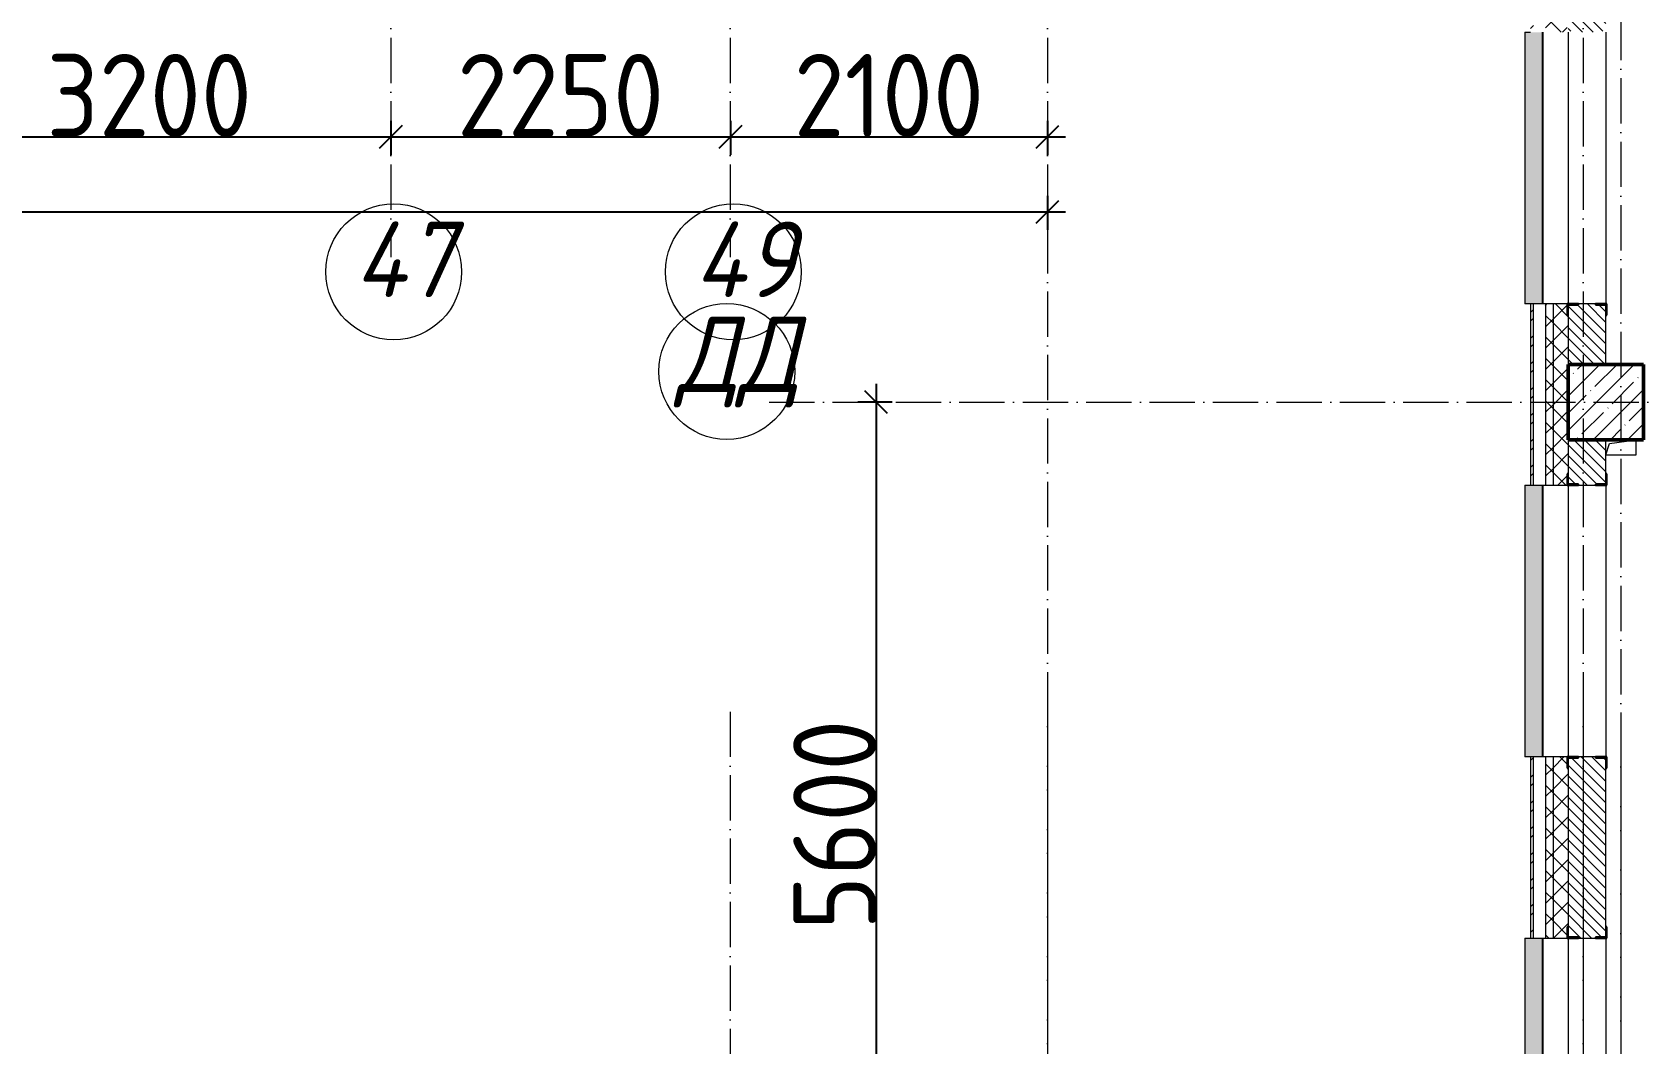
# Model space of a CAD drawing. Header units: millimetres. Extents: x -136833 to 49383, y -8033 to 344618.
# Drawn here: x -67109 to -56459, y 293478 to 300178 of the extents above; entities that cross this region are included whole.
import ezdxf

# ---------------------------------------------------------------- set-up
doc = ezdxf.new("R2010")
doc.units = ezdxf.units.MM
doc.linetypes.add('50_200_ШТРИХ_1Т_ш5_п1_п1_', pattern=[700, 500, -100, 0, -100])
for name, color, linetype, lineweight in [('A-____-____-DIMS', 7, 'Continuous', 9), ('A-GENM-____-MCUT', 7, 'Continuous', 25), ('A-GENM-____-OTLN', 7, 'Continuous', 9), ('A-GENM-____-OTLN-1', 7, 'Continuous', 25), ('A-GLAZ-____-OTLN', 7, 'Continuous', 9), ('A-WALL-____-MCUT', 7, 'Continuous', 13), ('A-WALL-____-MCUT-1', 7, 'Continuous', 9), ('A-WALL-____-OTLN', 7, 'Continuous', 9), ('A-WALL-____-PATT-1', 7, 'Continuous', 9), ('A-WALL-FNSH-MCUT-1', 7, 'Continuous', 9), ('S-COLS-____-MCUT', 7, 'Continuous', 50), ('S-COLS-____-OTLN', 7, 'Continuous', 9), ('S-GRID-____-IDEN', 7, 'Continuous', 9), ('S-GRID-____-OTLN-1', 7, '50_200_ШТРИХ_1Т_ш5_п1_п1_', 9)]:
    doc.layers.add(name, color=color, linetype=linetype, lineweight=lineweight)
doc.layers.add('A-GLAZ-____-OTLN-1', color=7, linetype='Continuous', lineweight=9, true_color=0xc0c0c0)
doc.styles.add('ISOCPEUR_I_9', font='isocpeui.ttf', dxfattribs={"width": 0.9, "height": 250})
doc.styles.add('СПДС', font='isocpeur.ttf', dxfattribs={"width": 0.9})
doc.dimstyles.new('ISO-2_5_0_9К_БОЛЬШОЙ_ОСИ', dxfattribs={"dimscale": 304.8, "dimtxt": 248.995294, "dimasz": 0.492126, "dimexe": 0.393701, "dimexo": 0, "dimgap": 0, "dimtad": 1, "dimdec": 0, "dimzin": 0, "dimdsep": 46, "dimtxsty": 'ISOCPEUR_I_9', "dimblk1": 'OBLIQUE', "dimblk2": 'OBLIQUE', "dimsah": 1, "dimcen": 0.09, "dimdle": 0.393701, "dimazin": 0, "dimtfac": 1, "dimtdec": 4, "dimtix": 1, "dimtmove": 0, "dimatfit": 3, "dimfxl": 1, "dimtvp": 1, "dimtolj": 1, "dimtzin": 0, "dimarcsym": 2})
pattern_1 = [(135, (-131434.413, 245796.486), (-35.35534, -35.35534), [])]
pattern_2 = [(45, (-131434.41, 245796.49), (-70.71068, 70.71068), []), (135, (-131434.41, 245796.49), (-70.71068, -70.71068), [])]

# ---------------------------------------------------------------- blocks, each defined once
blk = doc.blocks.new('BSC_Колонна _Прямоугольная - 500х500-V38-АР1_План отверстий 2 этажа в осях 1-64_Ю-ЯЯ')
at = {"layer": 'S-COLS-____-OTLN'}
h = blk.add_hatch(dxfattribs=at)
h.set_pattern_fill('FP_48', color=256, style=0, pattern_type=2)
h.set_pattern_definition([(315, (-51931.04, 74750), (114.04925, 114.04925), []), (315, (-51931.04, 74635.95), (114.04925, 114.04925), [201.613, -40.323, 3.353, -36.97])])
h.paths.add_polyline_path([(-250, 250), (-250, -250), (250, -250), (250, 250)], flags=0)
at = {"layer": 'S-COLS-____-MCUT'}
for p, q in [((250, 250), (-250, 250)), ((-250, 250), (-250, -250)), ((250, -250), (250, 250)), ((-250, -250), (250, -250))]:
    blk.add_line(p, q, dxfattribs=at)
blk = doc.blocks.new('Фахверк_СКБ_Уголок - 250_2700-27497298-АР1_План отверстий 2 этажа в осях 1-64_Ю-ЯЯ')
at = {"layer": 'A-GENM-____-MCUT'}
for p, q in [((200, 181), (125, 181)), ((125, 181), (125, 106)), ((131, 106), (131, 175)), ((131, 175), (200, 175)), ((200, 175), (200, 181)), ((125, 106), (131, 106)), ((131, -6), (125, -6)), ((125, -6), (125, -81)), ((125, -81), (200, -81)), ((131, -75), (131, -6)), ((200, -75), (131, -75)), ((200, -81), (200, -75))]:
    blk.add_line(p, q, dxfattribs=at)
blk = doc.blocks.new('AR_Отверстие прямоугольное _в плите_ - AR_Отверстие прямоугольное _в плите_-V164-АР1_План отверстий 2 этажа в осях 1-64_Ю-ЯЯ')
at = {"layer": 'A-GENM-____-OTLN'}
for p, q in [((-100, -50), (-75, 25)), ((-75, 25), (100, 50)), ((100, -50), (100, 50)), ((-100, -50), (100, -50))]:
    blk.add_line(p, q, dxfattribs=at)
blk = doc.blocks.new('Отлив_СКБ - Отлив витража_120_НВФ-31885689-АР1_План отверстий 2 этажа в осях 1-64_Ю-ЯЯ')
at = {"layer": 'A-GLAZ-____-OTLN-1'}
for points in [[(1800, 2), (1800, 120), (0, 120), (0, 2), (737, 2)], [(1800, 0), (1800, 2), (0, 2), (0, 0), (737, 0)]]:
    blk.add_hatch(color=256, dxfattribs=at).paths.add_polyline_path(points, flags=0)
at = {"layer": 'A-GLAZ-____-OTLN'}
for p, q in [((0, 83), (0, 120)), ((1800, 120), (0, 120)), ((1800, 120), (1800, 83)), ((0, 2), (1800, 2)), ((1800, 0), (0, 0))]:
    blk.add_line(p, q, dxfattribs=at)
blk = doc.blocks.new('Ось сетки - Круг_Ø6_00__ISO-2_5_0_9K_-25732049-АР1_План отверстий 3 этажа в осях 1-64_Ю-ЯЯ')
at = {"layer": 'S-GRID-____-IDEN'}
blk.add_circle((0, 0), 3, dxfattribs=at)
blk = doc.blocks.new('_Oblique')
at = {"color": 0, "linetype": 'ByBlock', "lineweight": -2}
blk.add_line((-0.5, -0.5), (0.5, 0.5), dxfattribs=at)
blk = doc.blocks.new('*D2116')
at = {"layer": 'A-____-____-DIMS', "color": 0, "lineweight": -2, "transparency": 16777216}
for p, q in [((347271, -33069), (347271, -33295)), ((350471, -33069), (350471, -33295)), ((347151, -33175), (350591, -33175))]:
    blk.add_line(p, q, dxfattribs=at)
at = {"layer": 'Defpoints', "color": 0, "transparency": 16777216}
for p in [(347271, -33069), (350471, -33069), (350471, -33175)]:
    blk.add_point(p, dxfattribs=at)
at = {"layer": 'A-____-____-DIMS', "color": 0, "lineweight": -2, "transparency": 16777216, "xscale": 150, "yscale": 150, "zscale": 150, "rotation": 180}
blk.add_blockref('_Oblique', (347271, -33175), dxfattribs=at)
at = {"layer": 'A-____-____-DIMS', "color": 0, "lineweight": -2, "transparency": 16777216, "xscale": 150, "yscale": 150, "zscale": 150}
blk.add_blockref('_Oblique', (350471, -33175), dxfattribs=at)
at = {"layer": 'A-____-____-DIMS', "color": 0, "transparency": 16777216, "insert": (348871, -32901), "char_height": 548.6, "attachment_point": 5, "style": 'СПДС'}
blk.add_mtext('\\A1;3200', dxfattribs=at)
blk = doc.blocks.new('*D2117')
at = {"layer": 'A-____-____-DIMS', "color": 0, "lineweight": -2, "transparency": 16777216}
for p, q in [((350471, -33069), (350471, -33295)), ((352721, -33069), (352721, -33295)), ((350351, -33175), (352841, -33175))]:
    blk.add_line(p, q, dxfattribs=at)
at = {"layer": 'Defpoints', "color": 0, "transparency": 16777216}
for p in [(350471, -33069), (352721, -33069), (352721, -33175)]:
    blk.add_point(p, dxfattribs=at)
at = {"layer": 'A-____-____-DIMS', "color": 0, "lineweight": -2, "transparency": 16777216, "xscale": 150, "yscale": 150, "zscale": 150, "rotation": 180}
blk.add_blockref('_Oblique', (350471, -33175), dxfattribs=at)
at = {"layer": 'A-____-____-DIMS', "color": 0, "lineweight": -2, "transparency": 16777216, "xscale": 150, "yscale": 150, "zscale": 150}
blk.add_blockref('_Oblique', (352721, -33175), dxfattribs=at)
at = {"layer": 'A-____-____-DIMS', "color": 0, "transparency": 16777216, "insert": (351596, -32901), "char_height": 548.6, "attachment_point": 5, "style": 'СПДС'}
blk.add_mtext('\\A1;2250', dxfattribs=at)
blk = doc.blocks.new('*D2118')
at = {"layer": 'A-____-____-DIMS', "color": 0, "lineweight": -2, "transparency": 16777216}
for p, q in [((352721, -33069), (352721, -33295)), ((354821, -33069), (354821, -33295)), ((352601, -33175), (354941, -33175))]:
    blk.add_line(p, q, dxfattribs=at)
at = {"layer": 'Defpoints', "color": 0, "transparency": 16777216}
for p in [(352721, -33069), (354821, -33069), (354821, -33175)]:
    blk.add_point(p, dxfattribs=at)
at = {"layer": 'A-____-____-DIMS', "color": 0, "lineweight": -2, "transparency": 16777216, "xscale": 150, "yscale": 150, "zscale": 150, "rotation": 180}
blk.add_blockref('_Oblique', (352721, -33175), dxfattribs=at)
at = {"layer": 'A-____-____-DIMS', "color": 0, "lineweight": -2, "transparency": 16777216, "xscale": 150, "yscale": 150, "zscale": 150}
blk.add_blockref('_Oblique', (354821, -33175), dxfattribs=at)
at = {"layer": 'A-____-____-DIMS', "color": 0, "transparency": 16777216, "insert": (353771, -32901), "char_height": 548.6, "attachment_point": 5, "style": 'СПДС'}
blk.add_mtext('\\A1;2100', dxfattribs=at)
blk = doc.blocks.new('*D2119')
at = {"layer": 'A-____-____-DIMS', "color": 0, "lineweight": -2, "transparency": 16777216}
for p, q in [((281421, -33566), (281421, -33792)), ((354821, -33566), (354821, -33792)), ((281301, -33672), (354941, -33672))]:
    blk.add_line(p, q, dxfattribs=at)
at = {"layer": 'Defpoints', "color": 0, "transparency": 16777216}
for p in [(281421, -33566), (354821, -33566), (354821, -33672)]:
    blk.add_point(p, dxfattribs=at)
at = {"layer": 'A-____-____-DIMS', "color": 0, "lineweight": -2, "transparency": 16777216, "xscale": 150, "yscale": 150, "zscale": 150, "rotation": 180}
blk.add_blockref('_Oblique', (281421, -33672), dxfattribs=at)
at = {"layer": 'A-____-____-DIMS', "color": 0, "lineweight": -2, "transparency": 16777216, "xscale": 150, "yscale": 150, "zscale": 150}
blk.add_blockref('_Oblique', (354821, -33672), dxfattribs=at)
at = {"layer": 'A-____-____-DIMS', "color": 0, "transparency": 16777216, "insert": (318121, -33397), "char_height": 548.6, "attachment_point": 5, "style": 'СПДС'}
blk.add_mtext('\\A1;73400', dxfattribs=at)
blk = doc.blocks.new('*D2134')
at = {"layer": 'A-____-____-DIMS', "color": 0, "lineweight": -2, "transparency": 16777216}
for p, q in [((353686, -34812), (353686, -40652)), ((353792, -34932), (353566, -34932)), ((353792, -40532), (353566, -40532))]:
    blk.add_line(p, q, dxfattribs=at)
at = {"layer": 'Defpoints', "color": 0, "transparency": 16777216}
for p in [(353792, -34932), (353686, -40532), (353792, -40532)]:
    blk.add_point(p, dxfattribs=at)
at = {"layer": 'A-____-____-DIMS', "color": 0, "lineweight": -2, "transparency": 16777216, "xscale": 150, "yscale": 150, "zscale": 150}
for p, rotation in [((353686, -34932), 90), ((353686, -40532), 270)]:
    blk.add_blockref('_Oblique', p, dxfattribs=dict(at, rotation=rotation))
at = {"layer": 'A-____-____-DIMS', "color": 0, "transparency": 16777216, "insert": (353412, -37732), "char_height": 548.6, "attachment_point": 5, "rotation": 90, "style": 'СПДС'}
blk.add_mtext('\\A1;5600', dxfattribs=at)
blk = doc.blocks.new('3эт')
at = {"layer": 'S-GRID-____-OTLN-1', "color": 251, "ltscale": 0.6, "true_color": 0x636466}
for p, q in [((350470.7, 4029.4), (350470.7, -33971.9)), ((352720.7, 4029.4), (352720.7, -33971.9)), ((354820.7, 4029.4), (354820.7, -46882.4)), ((358370.7, 4029.4), (358370.7, -46592.2)), ((358620.7, 3761.2), (358620.7, -46882.4)), ((352977.2, -34932.4), (387845.1, -34932.4)), ((352720.7, -36982.5), (352720.7, -91346.1)), ((354820.7, -36982.5), (354820.7, -91173.5)), ((358370.7, -36982.5), (358370.7, -75532.4)), ((358620.7, -37250.7), (358620.7, -75532.4))]:
    blk.add_line(p, q, dxfattribs=at)
at = {"layer": 'S-GRID-____-IDEN', "xscale": 150, "yscale": 150, "zscale": 99.99999999999993}
for p, rotation in [((350490.6, -34069.4), 180), ((352740.6, -34069.4), 180), ((352697.1, -34729.9), 269.9999999999995)]:
    blk.add_blockref('Ось сетки - Круг_Ø6_00__ISO-2_5_0_9K_-25732049-АР1_План отверстий 3 этажа в осях 1-64_Ю-ЯЯ', p, dxfattribs=dict(at, rotation=rotation))
at = {"layer": 'S-GRID-____-IDEN', "char_height": 500, "attachment_point": 1, "style": 'ISOCPEUR_I_9'}
for s, insert, width in [('47', (350230.1, -33737), 425.696), ('49', (352480.1, -33737), 425.696), ('ДД', (352365.9, -34364.8), 505.063)]:
    blk.add_mtext(s, dxfattribs=dict(at, insert=insert, width=width))
at = {"layer": 'A-____-____-DIMS'}
for base, p1, p2, override, picture, middle in [((350470.7, -33175), (347270.7, -33068.9), (350470.7, -33068.9), {"dimtxt": 1.8, "dimpost": '<>', "dimtxsty": 'СПДС', "dimfxl": 3200}, '*D2116', (348870.7, -32900.7)), ((352720.7, -33175), (350470.7, -33068.9), (352720.7, -33068.9), {"dimtxt": 1.8, "dimpost": '<>', "dimtxsty": 'СПДС', "dimfxl": 2250}, '*D2117', (351595.7, -32900.7)), ((354820.7, -33175), (352720.7, -33068.9), (354820.7, -33068.9), {"dimtxt": 1.8, "dimpost": '<>', "dimtxsty": 'СПДС', "dimfxl": 2100}, '*D2118', (353770.7, -32900.7)), ((354820.7, -33671.8), (281420.7, -33565.7), (354820.7, -33565.7), {"dimtxt": 1.8, "dimpost": '<>', "dimtxsty": 'СПДС', "dimfxl": 73400}, '*D2119', (318120.7, -33397.5))]:
    dim = blk.add_linear_dim(base=base, p1=p1, p2=p2, dimstyle='ISO-2_5_0_9К_БОЛЬШОЙ_ОСИ', override=override, dxfattribs=at)
    dim.commit()
    dim.dimension.update_dxf_attribs({"geometry": picture, "text_midpoint": middle})
dim = blk.add_linear_dim(base=(353686.1, -40532.4), p1=(353792.1, -34932.4), p2=(353792.1, -40532.4), angle=90, dimstyle='ISO-2_5_0_9К_БОЛЬШОЙ_ОСИ', override={"dimtxt": 1.8, "dimpost": '<>', "dimtxsty": 'СПДС', "dimfxl": 5600}, dxfattribs=at)
dim.commit()
dim.dimension.update_dxf_attribs({"geometry": '*D2134', "text_midpoint": (353411.7, -37732.4)})

msp = doc.modelspace()

# ---------------------------------------------------------------- hatches: boundary and pattern name
at = {"layer": 'A-WALL-____-PATT-1'}
h = msp.add_hatch(dxfattribs=at)
h.set_pattern_fill('FP_1', color=256, style=0, pattern_type=2)
h.set_pattern_definition(pattern_2)
h.paths.add_polyline_path([(-57034.4, 288727.5), (-57034.4, 289377.5), (-57084.4, 289377.5), (-57084.4, 288727.5)], flags=0)
h.paths.add_polyline_path([(-57084.4, 291177.5), (-57034.4, 291177.5), (-57034.4, 292377.5), (-57084.4, 292377.5), (-57084.4, 291720.2)], flags=0)
h.paths.add_polyline_path([(-57034.4, 294177.5), (-57034.4, 295377.5), (-57084.4, 295377.5), (-57084.4, 294177.5)], flags=0)
h.paths.add_polyline_path([(-57034.4, 297177.5), (-57034.4, 298377.5), (-57084.4, 298377.5), (-57084.4, 297177.5)], flags=0)
h.paths.add_polyline_path([(-57034.4, 300177.5), (-57034.4, 300977.5), (-57084.4, 300977.5), (-57084.4, 300177.5)], flags=0)
h = msp.add_hatch(dxfattribs=at)
h.set_pattern_fill('FP_1', color=256, style=0, pattern_type=2)
h.set_pattern_definition(pattern_2)
h.paths.add_polyline_path([(-57034.4, 288727.5), (-56934.4, 288727.5), (-56934.4, 289302.5), (-56940.4, 289302.5), (-56940.4, 289377.5), (-57034.4, 289377.5), (-57034.4, 288777.5)], flags=0)
h.paths.add_polyline_path([(-57034.4, 291177.5), (-56940.4, 291177.5), (-56940.4, 291252.5), (-56934.4, 291252.5), (-56934.4, 292302.5), (-56940.4, 292302.5), (-56940.4, 292377.5), (-57034.4, 292377.5), (-57034.4, 291252.5)], flags=0)
h.paths.add_polyline_path([(-56940.4, 294177.5), (-56940.4, 294252.5), (-56934.4, 294252.5), (-56934.4, 295302.5), (-56940.4, 295302.5), (-56940.4, 295377.5), (-57034.4, 295377.5), (-57034.4, 294177.5)], flags=0)
h.paths.add_polyline_path([(-56940.4, 297177.5), (-56940.4, 297252.5), (-56934.4, 297252.5), (-56934.4, 298302.5), (-56940.4, 298302.5), (-56940.4, 298377.5), (-57034.4, 298377.5), (-57034.4, 297177.5)], flags=0)
h.paths.add_polyline_path([(-57034.4, 300177.5), (-56940.4, 300177.5), (-56940.4, 300252.5), (-56934.4, 300252.5), (-56934.4, 300977.5), (-57034.4, 300977.5), (-57034.4, 300252.5)], flags=0)
h = msp.add_hatch(dxfattribs=at)
h.set_pattern_fill('FP_3', color=256, style=0, pattern_type=2)
h.set_pattern_definition([(45, (-131434.41, 245796.49), (-85.53659, 85.53659), []), (45, (-131377.39, 245796.49), (-85.53659, 85.53659), [])])
h.paths.add_polyline_path([(-57184.4, 288897.5), (-57164.4, 288897.5), (-57164.4, 289377.5), (-57184.4, 289377.5), (-57184.4, 289298.6)], flags=0)
h.paths.add_polyline_path([(-57184.4, 291177.5), (-57164.4, 291177.5), (-57164.4, 292377.5), (-57184.4, 292377.5), (-57184.4, 291720.2)], flags=0)
h.paths.add_polyline_path([(-57184.4, 294177.5), (-57164.4, 294177.5), (-57164.4, 295377.5), (-57184.4, 295377.5), (-57184.4, 294949)], flags=0)
h.paths.add_polyline_path([(-57184.4, 297177.5), (-57164.4, 297177.5), (-57164.4, 298377.5), (-57184.4, 298377.5), (-57184.4, 297370.6)], flags=0)
h.paths.add_polyline_path([(-57164.4, 300177.5), (-57164.4, 300737.5), (-57184.4, 300737.5), (-57184.4, 300177.5)], flags=0)
h = msp.add_hatch(dxfattribs=at)
h.set_pattern_fill('FP_6', color=256, style=0, pattern_type=2)
h.set_pattern_definition(pattern_1)
h.paths.add_polyline_path([(-56684.4, 297977.5), (-56684.4, 298371.5), (-56753.4, 298371.5), (-56753.4, 298377.5), (-56865.4, 298377.5), (-56865.4, 298371.5), (-56934.4, 298371.5), (-56934.4, 297977.5)], flags=0)
h.paths.add_polyline_path([(-56865.4, 300177.5), (-56753.4, 300177.5), (-56753.4, 300183.5), (-56684.4, 300183.5), (-56684.4, 300427.5), (-56934.4, 300427.5), (-56934.4, 300183.5), (-56865.4, 300183.5)], flags=0)
h = msp.add_hatch(dxfattribs=at)
h.set_pattern_fill('FP_6', color=256, style=0, pattern_type=2)
h.set_pattern_definition(pattern_1)
h.paths.add_polyline_path([(-56753.4, 292227.5), (-56684.4, 292227.5), (-56684.4, 292371.5), (-56753.4, 292371.5), (-56753.4, 292377.5), (-56865.4, 292377.5), (-56865.4, 292371.5), (-56934.4, 292371.5), (-56934.4, 292227.5), (-56865.4, 292227.5)], flags=0)
h.paths.add_polyline_path([(-56753.4, 294177.5), (-56753.4, 294183.5), (-56684.4, 294183.5), (-56684.4, 295371.5), (-56753.4, 295371.5), (-56753.4, 295377.5), (-56865.4, 295377.5), (-56865.4, 295371.5), (-56934.4, 295371.5), (-56934.4, 294183.5), (-56865.4, 294183.5), (-56865.4, 294177.5)], flags=0)
h.paths.add_polyline_path([(-56753.4, 297177.5), (-56753.4, 297183.5), (-56684.4, 297183.5), (-56684.4, 297477.5), (-56934.4, 297477.5), (-56934.4, 297183.5), (-56865.4, 297183.5), (-56865.4, 297177.5)], flags=0)

# ---------------------------------------------------------------- linework, layer by layer
at = {"layer": 'A-WALL-____-MCUT'}
for p, q in [((-57164.4, 297177.5), (-57164.4, 298377.5)), ((-56940.4, 298377.5), (-57164.4, 298377.5)), ((-56753.4, 298377.5), (-56865.4, 298377.5)), ((-56684.4, 297977.5), (-56684.4, 298302.5)), ((-56684.4, 297252.5), (-56684.4, 297477.5)), ((-57164.4, 297177.5), (-56940.4, 297177.5)), ((-56865.4, 297177.5), (-56753.4, 297177.5)), ((-57164.4, 294177.5), (-57164.4, 295377.5)), ((-56940.4, 295377.5), (-57164.4, 295377.5)), ((-56753.4, 295377.5), (-56865.4, 295377.5)), ((-56684.4, 294252.5), (-56684.4, 295302.5)), ((-57164.4, 294177.5), (-56940.4, 294177.5)), ((-56865.4, 294177.5), (-56753.4, 294177.5))]:
    msp.add_line(p, q, dxfattribs=at)
at = {"layer": 'A-WALL-____-MCUT-1'}
for p, q in [((-57084.4, 298377.5), (-57084.4, 297177.5)), ((-57034.4, 298377.5), (-57034.4, 297177.5)), ((-56934.4, 298302.5), (-56934.4, 297977.5)), ((-56934.4, 297477.5), (-56934.4, 297252.5)), ((-57084.4, 295377.5), (-57084.4, 294177.5)), ((-57034.4, 295377.5), (-57034.4, 294177.5)), ((-56934.4, 295302.5), (-56934.4, 294252.5))]:
    msp.add_line(p, q, dxfattribs=at)
at = {"layer": 'A-WALL-____-OTLN'}
for p, q in [((-56934.4, 300177.5), (-56934.4, 298377.5)), ((-56684.4, 300177.5), (-56684.4, 298377.5)), ((-56934.4, 297177.5), (-56934.4, 295377.5)), ((-56684.4, 297177.5), (-56684.4, 295377.5)), ((-56934.4, 294177.5), (-56934.4, 292377.5)), ((-56684.4, 294177.5), (-56684.4, 292377.5))]:
    msp.add_line(p, q, dxfattribs=at)
at = {"layer": 'A-WALL-FNSH-MCUT-1'}
for p, q in [((-57164.4, 298377.5), (-57184.4, 298377.5)), ((-57184.4, 298377.5), (-57184.4, 297177.5)), ((-57184.4, 297177.5), (-57164.4, 297177.5)), ((-57164.4, 295377.5), (-57184.4, 295377.5)), ((-57184.4, 295377.5), (-57184.4, 294177.5)), ((-57184.4, 294177.5), (-57164.4, 294177.5))]:
    msp.add_line(p, q, dxfattribs=at)

# ---------------------------------------------------------------- block references
msp.add_blockref('3эт', (-415205.1, 332659.9))
at = {"layer": 'A-GENM-____-OTLN'}
msp.add_blockref('AR_Отверстие прямоугольное _в плите_ - AR_Отверстие прямоугольное _в плите_-V164-АР1_План отверстий 2 этажа в осях 1-64_Ю-ЯЯ', (-56584.4, 297427.5), dxfattribs=at)
at = {"layer": 'A-GENM-____-OTLN-1'}
for p, rotation in [((-56859.4, 298502.5), 269.9999999999999), ((-56759.4, 297052.5), 89.99999999999991), ((-56859.4, 295502.5), 269.9999999999999), ((-56759.4, 294052.5), 89.99999999999991)]:
    msp.add_blockref('Фахверк_СКБ_Уголок - 250_2700-27497298-АР1_План отверстий 2 этажа в осях 1-64_Ю-ЯЯ', p, dxfattribs=dict(at, rotation=rotation))
at = {"layer": 'A-GLAZ-____-OTLN', "rotation": 90}
for p in [(-57101.4, 298377.5), (-57101.4, 295377.5), (-57101.4, 292377.5)]:
    msp.add_blockref('Отлив_СКБ - Отлив витража_120_НВФ-31885689-АР1_План отверстий 2 этажа в осях 1-64_Ю-ЯЯ', p, dxfattribs=at)
at = {"layer": 'S-COLS-____-OTLN', "rotation": 89.9999999999999}
msp.add_blockref('BSC_Колонна _Прямоугольная - 500х500-V38-АР1_План отверстий 2 этажа в осях 1-64_Ю-ЯЯ', (-56684.4, 297727.5), dxfattribs=at)

doc.saveas('drawing.dxf')
